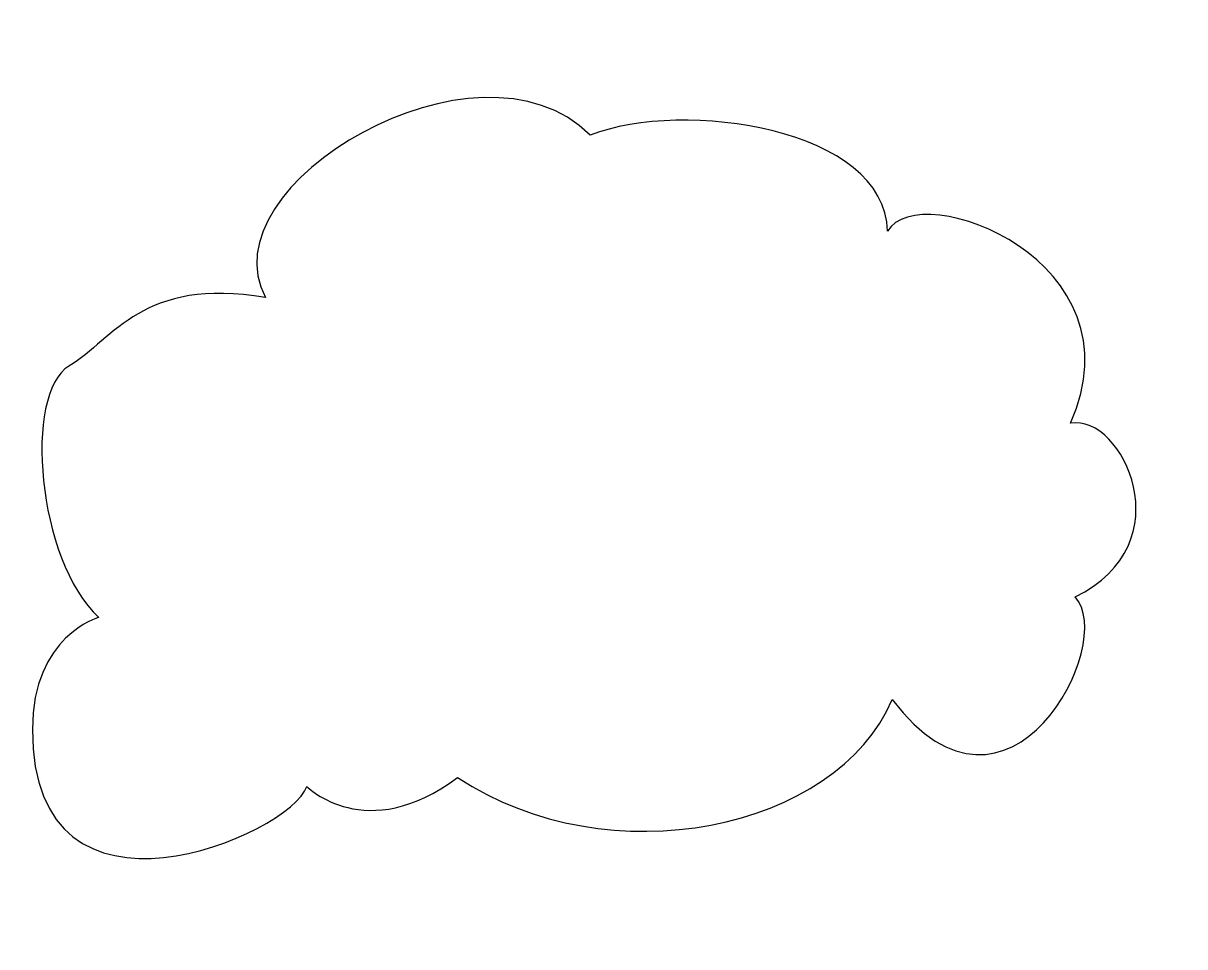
# Model space of a CAD drawing. Header units: centimetres. Extents: x -10.3 to 11, y -8.6 to 8.3.
import ezdxf

# ---------------------------------------------------------------- set-up
doc = ezdxf.new("R2010")
doc.units = ezdxf.units.CM
doc.header["$MEASUREMENT"] = 0
doc.layers.add('Camada 1', color=7, linetype='Continuous')

msp = doc.modelspace()

# ---------------------------------------------------------------- linework, layer by layer
at = {"layer": 'Camada 1'}
msp.add_open_spline([(-5.09021, -5.66407), (-5.38409, -6.54489), (-10.12468, -8.60621), (-10.12468, -4.61515), (-10.12468, -4.61515), (-10.12468, -2.89496), (-8.90794, -2.55934), (-8.90794, -2.55934), (-8.90794, -2.55934), (-10.04065, -1.51069), (-10.2925, 1.55202), (-9.45314, 2.05544), (-9.45314, 2.05544), (-8.61433, 2.55889), (-8.11088, 3.69157), (-5.84552, 3.3142), (-5.84552, 3.3142), (-6.9782, 5.36975), (-1.94374, 8.34842), (0.11208, 6.29288), (0.11208, 6.29288), (1.83198, 6.96415), (5.52392, 6.41866), (5.56567, 4.53068), (5.56567, 4.53068), (6.15315, 5.53758), (10.26478, 3.98551), (8.92199, 1.00683), (8.92199, 1.00683), (9.88716, 1.17439), (11.01982, -1.21678), (9.00605, -2.18166), (9.00605, -2.18166), (9.80311, -3.02073), (7.78931, -6.8805), (5.64973, -4.06938), (5.64973, -4.06938), (4.64281, -6.46111), (0.4477, -7.34193), (-2.3214, -5.49596), (-2.3214, -5.49596), (-3.99955, -6.75473), (-5.09021, -5.66407), (-5.09021, -5.66407)], degree=3, knots=[0, 0, 0, 0, 0.08333333, 0.08333333, 0.08333333, 0.08333333, 0.16666667, 0.16666667, 0.16666667, 0.16666667, 0.25, 0.25, 0.25, 0.25, 0.33333333, 0.33333333, 0.33333333, 0.33333333, 0.41666667, 0.41666667, 0.41666667, 0.41666667, 0.5, 0.5, 0.5, 0.5, 0.58333333, 0.58333333, 0.58333333, 0.58333333, 0.66666667, 0.66666667, 0.66666667, 0.66666667, 0.75, 0.75, 0.75, 0.75, 0.83333333, 0.83333333, 0.83333333, 0.83333333, 1, 1, 1, 1], dxfattribs=at)

doc.saveas('drawing.dxf')
